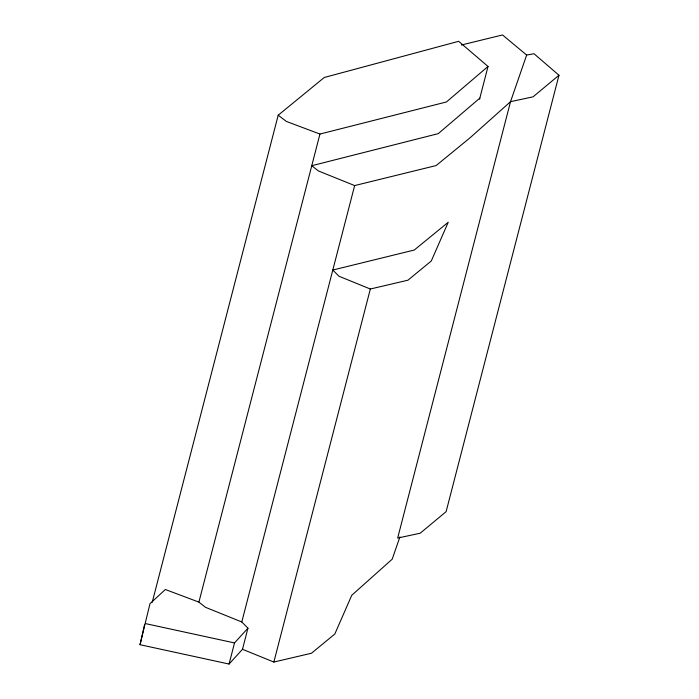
<?xml version="1.0" encoding="UTF-8"?>
<svg xmlns="http://www.w3.org/2000/svg" width="699" height="699" viewBox="0 0 699 699"><rect width="100%" height="100%" fill="white"/><g stroke="black" fill="none" stroke-linecap="round" stroke-linejoin="round"><path stroke-width="1.05" d="M140.027 644.705L149.988 603.674L165.34 589.51L198.9 602.11L205.523 607.326L241.784 621.961L247.953 628.174L242.492 649.292L229.062 664.05L140.027 644.705L144.527 624.792M152.225 602.285L278.193 115.213L324.257 77.493L458.649 41.311L488.024 66.457L479.558 99.206M198.909 602.092L319.95 134.051L446.443 101.967L488.024 66.457M229.062 664.05L234.523 642.931L247.953 628.174M241.793 621.953L354.646 185.576L436.132 165.558L470.077 137.782L510.523 101.678L526.653 55.064L533.992 53.727L558.973 75.247L446.119 511.642L420.204 533.215L397.661 538.064L510.523 101.678L533.066 96.829L558.973 75.247M242.492 649.292L273.859 662.049L370.339 289.01L407.936 280.203L431.3 260.972L448.234 222.247L414.289 250.024L332.803 270.041L338.971 276.245L370.339 289.01M399.915 536.893L392.2 559.183L351.754 595.286L334.821 634.019L311.457 653.242L273.859 662.049M479.837 98.131L438.256 133.64L311.763 165.715L318.386 170.932L354.646 185.576M461.366 45.016L502.52 34.95L526.653 55.064M145.488 623.595L234.523 642.931M319.95 134.051L286.389 121.443L278.193 115.213"/></g></svg>
